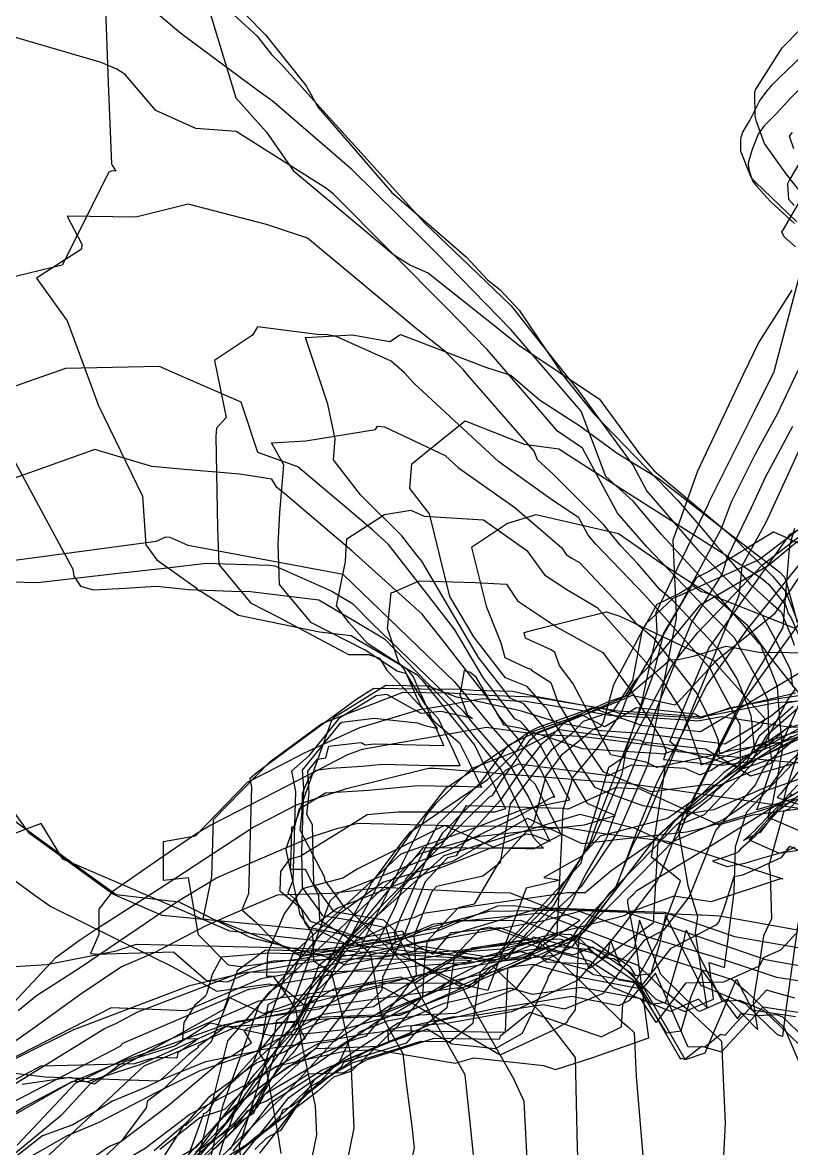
# Model space of a CAD drawing. Extents: x 0 to 298, y 0 to 220.
# Drawn here: x 113.08 to 139.97, y 149.03 to 188.42 of the extents above; entities that cross this region are included whole.
import ezdxf

# ---------------------------------------------------------------- set-up
doc = ezdxf.new("R2010")
doc.units = 0
doc.layers.add('LINES', color=1, linetype='CONTINUOUS')

msp = doc.modelspace()

# ---------------------------------------------------------------- linework, layer by layer
at = {"layer": 'LINES', "color": 1}
for points in [[(111.927, 199.475, 0), (113.107, 197.617, 0), (113.577, 196.519, 0), (113.751, 196.31, 0), (114.442, 195.137, 0), (115.251, 193.76, 0), (115.487, 193.285, 0), (115.681, 193.13, 0), (115.52, 190.733, 0), (115.979, 189.209, 0), (116.074, 186.312, 0), (116.198, 183.471, 0), (116.232, 183.408, 0), (116.351, 183.218, 0), (116.228, 183.225, 0), (116.1, 183.181, 0), (114.471, 179.933, 0), (112.549, 179.468, 0)], [(117.908, 191.049, 0), (121.283, 187.942, 0), (121.789, 187.295, 0), (122.138, 186.953, 0), (123.584, 185.341, 0), (127.14, 181.406, 0), (128.7, 179.914, 0), (130.166, 178.51, 0), (130.978, 177.473, 0), (132.519, 175.528, 0), (134.434, 172.917, 0), (134.912, 172.028, 0), (136.684, 169.976, 0), (137.019, 169.627, 0), (138.939, 167.68, 0), (139.399, 166.838, 0), (139.824, 165.983, 0), (139.931, 165.763, 0), (140.004, 165.173, 0)], [(119.422, 189.475, 0), (120.542, 185.787, 0), (121.616, 184.577, 0), (122.541, 183.239, 0), (124.253, 181.807, 0), (126.056, 180.3, 0), (126.625, 179.94, 0), (127.277, 179.649, 0), (129.261, 178.073, 0), (130.468, 177.113, 0), (133.254, 175.239, 0), (134.651, 173.331, 0), (135.169, 172.733, 0), (137.929, 170.409, 0), (139.298, 169.053, 0), (139.769, 168.505, 0), (139.947, 168.055, 0), (140.356, 167.018, 0)], [(120.237, 189.36, 0), (121.579, 187.991, 0), (123.006, 186.205, 0), (123.425, 185.448, 0), (124.515, 184.187, 0), (125.988, 182.479, 0), (128.6, 180.204, 0), (129.336, 179.416, 0), (129.765, 179.076, 0), (130.447, 178.359, 0), (132.023, 176.02, 0), (133.07, 174.717, 0), (135.989, 171.692, 0), (136.807, 170.754, 0), (137.35, 170.112, 0), (137.764, 169.651, 0), (138.505, 168.787, 0), (139.238, 168.128, 0), (139.609, 167.799, 0), (139.933, 167.007, 0), (140.058, 166.633, 0)], [(140.158, 181.451, 0), (139.264, 182.301, 0), (138.714, 182.837, 0), (138.576, 182.959, 0), (138.523, 183.092, 0), (138.206, 183.881, 0), (138.197, 183.905, 0), (138.195, 183.908, 0), (138.195, 183.91, 0), (138.195, 183.912, 0), (138.19, 184.268, 0), (138.199, 184.317, 0), (138.211, 184.413, 0), (138.262, 184.579, 0), (138.512, 184.991, 0), (138.847, 185.67, 0), (139.135, 186.059, 0), (139.184, 186.115, 0), (139.295, 186.238, 0), (139.535, 186.484, 0), (142.466, 189.295, 0)], [(140.487, 161.578, 0), (139.379, 160.745, 0), (139.307, 160.653, 0), (139.224, 160.544, 0), (138.869, 160.086, 0), (138.76, 160.031, 0), (138.293, 159.798, 0), (138.53, 160.017, 0), (138.728, 160.2, 0), (138.813, 160.29, 0), (139.148, 160.642, 0), (139.175, 160.721, 0), (139.307, 161.1, 0), (139.317, 161.13, 0), (139.555, 162.414, 0), (139.569, 162.489, 0), (139.574, 162.515, 0), (139.586, 162.578, 0), (139.665, 163.005, 0), (139.558, 164.03, 0), (139.476, 165.183, 0), (139.252, 165.75, 0), (138.956, 166.478, 0), (138.913, 166.592, 0), (138.898, 166.636, 0), (138.85, 166.68, 0), (138.471, 167.122, 0), (137.356, 168.407, 0), (137, 168.79, 0), (135.417, 170.511, 0), (134.917, 171.087, 0), (134.434, 171.678, 0), (133.478, 172.538, 0), (132.61, 174.821, 0), (132.445, 175.01, 0), (130.152, 177.674, 0), (127.531, 180.368, 0), (127.039, 180.864, 0), (124.591, 183.277, 0), (121.802, 185.693, 0), (121.725, 185.741, 0), (121.368, 185.99, 0), (118.615, 188.03, 0), (117.719, 188.793, 0)], [(140.05, 161.26, 0), (139.417, 161.072, 0), (138.76, 160.878, 0), (138.89, 161.253, 0), (139.064, 161.755, 0), (139.304, 162.446, 0), (139.177, 163.374, 0), (139.15, 164.711, 0), (138.971, 165.072, 0), (137.972, 166.897, 0), (137.251, 167.629, 0), (134.908, 170.071, 0), (133.884, 171.256, 0), (132.66, 173.533, 0), (131.783, 174.12, 0), (130.561, 175.548, 0), (129.332, 176.976, 0), (127.927, 178.418, 0), (123.956, 182.418, 0), (123.712, 182.61, 0), (121.753, 183.849, 0), (120.558, 184.603, 0), (119.145, 184.714, 0), (117.742, 185.335, 0), (116.662, 186.613, 0), (116.509, 186.706, 0), (116.38, 186.784, 0), (115.837, 187.019, 0), (111.76, 188.21, 0)], [(140.268, 182.512, 0), (139.786, 183.127, 0), (139.028, 184.189, 0), (138.741, 184.954, 0), (138.695, 185.142, 0), (138.681, 185.931, 0), (138.693, 186.044, 0), (138.709, 186.067, 0), (139.639, 187.529, 0), (140.301, 188.211, 0)], [(141.18, 186.998, 0), (139.939, 185.789, 0), (139.446, 185.232, 0), (139.007, 184.804, 0), (138.805, 184.516, 0), (138.581, 183.945, 0), (138.453, 183.495, 0), (138.458, 183.333, 0), (138.516, 183.163, 0), (138.61, 182.859, 0), (138.732, 182.715, 0), (139.088, 182.305, 0), (139.244, 182.145, 0), (140.075, 181.383, 0)], [(140.111, 180.572, 0), (139.707, 180.921, 0), (139.624, 181.096, 0), (139.69, 181.174, 0), (142.467, 185.997, 0)], [(141.274, 185.281, 0), (139.902, 182.916, 0), (139.824, 182.773, 0), (139.853, 182.384, 0), (139.861, 182.235, 0), (140.058, 182.013, 0)], [(140.048, 184.002, 0), (139.902, 184.441, 0), (140.005, 184.568, 0)], [(140.469, 163.846, 0), (139.689, 163.418, 0), (139.342, 163.226, 0), (138.782, 162.985, 0), (138.744, 162.943, 0), (138.725, 162.924, 0), (138.725, 162.924, 0), (138.723, 162.923, 0), (138.687, 162.903, 0), (138.649, 163.28, 0), (138.618, 163.588, 0), (138.576, 164.003, 0), (138.573, 164.027, 0), (138.567, 164.091, 0), (138.559, 164.166, 0), (138.29, 164.908, 0), (138.062, 165.461, 0), (137.477, 166.414, 0), (137.05, 166.875, 0), (135.812, 168.212, 0), (135.381, 168.572, 0), (134.59, 169.483, 0), (134.003, 170.107, 0), (133.379, 170.873, 0), (131.623, 172.632, 0), (131.087, 173.114, 0), (130.968, 173.427, 0), (128.644, 176.094, 0), (128.497, 176.265, 0), (128.329, 176.438, 0), (127.855, 176.915, 0), (126.801, 177.745, 0), (123.045, 180.87, 0), (121.612, 181.348, 0), (118.876, 182.062, 0), (117.041, 181.607, 0), (114.644, 181.64, 0), (115.155, 180.666, 0), (115.147, 180.485, 0), (113.578, 179.475, 0), (114.65, 177.987, 0), (115.546, 175.556, 0), (115.733, 175.047, 0), (117.274, 171.853, 0), (117.396, 170.144, 0), (117.78, 169.616, 0), (119.157, 168.645, 0), (119.202, 168.577, 0), (119.251, 168.551, 0), (119.355, 168.5, 0), (120.64, 167.689, 0), (122.167, 167.371, 0), (123.466, 167.101, 0), (124.569, 166.968, 0), (124.89, 166.777, 0), (126.872, 165.605, 0), (127.058, 165.412, 0), (128.513, 163.603, 0), (128.899, 163.123, 0), (129.333, 162.212, 0), (129.92, 161.002, 0), (129.966, 160.908, 0), (129.589, 160.792, 0), (128.899, 160.793, 0), (128.665, 160.794, 0), (126.215, 160.799, 0), (125.39, 160.72, 0), (125.138, 160.704, 0), (124.312, 160.191, 0), (122.79, 159.246, 0), (122.414, 159.147, 0), (122.098, 158.715, 0), (122.08, 158.038, 0), (122.82, 157.429, 0), (122.944, 156.948, 0), (123.226, 156.537, 0), (123.261, 155.594, 0), (123.88, 155.2, 0), (124.268, 153.619, 0), (124.553, 152.319, 0), (124.662, 149.736, 0), (124.011, 146.536, 0)], [(140.695, 181.262, 0), (139.361, 176.248, 0), (139.351, 176.202, 0), (139.344, 176.176, 0), (139.339, 176.164, 0), (139.332, 176.146, 0), (139.32, 176.124, 0), (138.673, 174.828, 0), (137.083, 171.657, 0), (137.05, 171.567, 0), (135.226, 167.761, 0), (135.255, 167.096, 0), (135.117, 166.456, 0), (134.72, 164.621, 0), (134.172, 162.962, 0), (134.039, 162.12, 0), (133.718, 161.385, 0), (133.049, 159.85, 0), (132.617, 159.203, 0), (131.553, 157.634, 0), (131.172, 157.25, 0), (129.74, 155.804, 0), (128.152, 154.992, 0), (127.648, 154.573, 0), (127.079, 154.35, 0), (125.402, 153.693, 0), (123.39, 153.605, 0), (122.841, 153.452, 0)], [(139.98, 179.058, 0), (138.8, 177.2, 0), (138.796, 177.186, 0), (138.28, 176.105, 0), (136.68, 172.722, 0), (136.667, 172.685, 0), (135.822, 170.308, 0), (135.933, 167.729, 0), (135.94, 167.578, 0), (135.909, 167.448, 0), (134.99, 162.757, 0), (134.946, 162.478, 0), (134.839, 162.232, 0), (133.962, 160.208, 0), (133.823, 160.001, 0), (132.617, 158.194, 0), (132.429, 158.002, 0), (128.969, 154.823, 0), (128.826, 154.704, 0), (128.67, 154.643, 0), (126.544, 153.82, 0), (124.42, 153.225, 0), (124.207, 153.165, 0), (123.146, 153.046, 0), (121.845, 152.958, 0), (119.645, 153.409, 0), (118.523, 152.692, 0), (118.397, 152.603, 0), (116.661, 152.059, 0), (116.474, 151.949, 0), (115.6, 151.283, 0), (114.759, 151.507, 0), (113.074, 151.262, 0)], [(140.266, 162.989, 0), (139.044, 162.577, 0), (138.191, 162.29, 0), (138.188, 162.523, 0), (138.181, 163.01, 0), (138.17, 163.847, 0), (137.54, 165.017, 0), (137.126, 165.817, 0), (134.835, 168.39, 0), (133.131, 170.167, 0), (132.856, 170.485, 0), (132.527, 171.096, 0), (131.547, 171.752, 0), (129.734, 173.049, 0), (126.767, 175.8, 0), (126.443, 176.158, 0), (125.972, 176.574, 0), (124.044, 177.438, 0), (123.747, 177.491, 0), (123.382, 177.509, 0), (121.298, 177.771, 0), (121.124, 177.477, 0), (119.797, 176.591, 0), (120.204, 174.601, 0), (119.865, 174.232, 0), (119.843, 173.952, 0), (119.901, 170.731, 0), (119.946, 169.454, 0), (120.899, 168.299, 0), (121.054, 168.114, 0), (122.062, 167.598, 0), (124.48, 166.308, 0), (125.184, 166.305, 0), (125.561, 166.186, 0), (125.823, 165.761, 0), (127.538, 163.915, 0), (128.366, 163.221, 0), (128.693, 162.546, 0), (129.131, 161.66, 0), (128.979, 161.672, 0), (128.354, 161.686, 0), (128.061, 161.693, 0), (126.912, 161.719, 0), (125.174, 161.552, 0), (123.671, 161.455, 0), (122.748, 160.881, 0), (122.59, 160.277, 0), (122.487, 160.264, 0), (122.474, 159.737, 0), (122.46, 159.215, 0), (122.441, 158.795, 0), (122.967, 158.798, 0), (123.436, 157.893, 0), (123.468, 157.028, 0), (125.055, 156.019, 0), (125.104, 155.952, 0), (125.25, 155.81, 0), (125.593, 153.786, 0), (125.924, 153.157, 0), (126.384, 152.351, 0), (126.5, 151.296, 0), (126.679, 149.9, 0), (126.775, 149.048, 0), (126.64, 148.403, 0)], [(119.495, 147.97, 0), (120.103, 150.55, 0), (121.365, 154.078, 0), (121.737, 154.521, 0), (122.222, 154.874, 0), (126.976, 159.351, 0), (129.072, 159.95, 0), (131.545, 160.223, 0), (132.728, 160.355, 0), (133.384, 160.547, 0), (133.814, 160.673, 0), (133.601, 160.763, 0), (133.12, 160.968, 0), (132.999, 161.022, 0), (132.874, 161.077, 0), (132.821, 161.12, 0), (132.072, 162.364, 0), (131.804, 162.808, 0), (131.783, 162.849, 0), (131.713, 162.981, 0), (131.284, 163.793, 0), (130.982, 164.147, 0), (130.604, 164.586, 0), (130.146, 164.772, 0), (129.61, 165.456, 0), (129.029, 166.199, 0), (127.038, 169.575, 0), (126.828, 169.844, 0), (126.348, 170.463, 0), (124.9, 171.893, 0), (123.958, 173.115, 0), (124.018, 173.855, 0), (123.76, 175.064, 0), (122.976, 177.396, 0), (124.613, 177.497, 0), (125.927, 177.26, 0), (126.301, 177.502, 0), (129.307, 176.349, 0), (130.152, 176.082, 0), (131.152, 175.214, 0), (132.563, 174.314, 0), (133.872, 173.354, 0), (135.336, 172.458, 0), (137.615, 170.681, 0), (139.559, 169.187, 0), (139.724, 169.012, 0), (139.787, 168.822, 0), (140.169, 167.439, 0)], [(119.968, 148.808, 0), (120.087, 149.2, 0), (121.397, 152.645, 0), (122.545, 155.854, 0), (126.321, 159.34, 0), (129.101, 160.322, 0), (129.37, 160.426, 0), (130.526, 160.873, 0), (131.173, 161.01, 0), (132.212, 161.23, 0), (132.12, 161.383, 0), (132.096, 161.424, 0), (132.058, 161.496, 0), (131.932, 161.734, 0), (131.162, 163.193, 0), (130.618, 163.822, 0), (130.48, 163.982, 0), (130.312, 164.049, 0), (129.488, 165.109, 0), (129.198, 165.482, 0), (128.2, 167.174, 0), (127.287, 168.348, 0), (125.882, 170.16, 0), (125.326, 170.66, 0), (124.796, 171.109, 0), (122.71, 172.877, 0), (121.306, 173.371, 0), (120.73, 175.135, 0), (118.875, 175.945, 0), (117.877, 176.384, 0), (114.591, 176.314, 0), (113.927, 176.082, 0), (110.095, 174.738, 0)], [(114.349, 147.879, 0), (116.1, 149.094, 0), (116.524, 149.268, 0), (118.16, 150.521, 0), (119.931, 152.014, 0), (120.118, 152.15, 0), (120.37, 152.246, 0), (120.468, 152.31, 0), (121.092, 152.72, 0), (120.832, 153.16, 0), (120.954, 153.246, 0), (121.973, 153.436, 0), (124.442, 153.616, 0), (125.48, 153.66, 0), (126.327, 153.998, 0), (129.049, 155.192, 0), (130.046, 155.685, 0), (130.722, 156.574, 0), (131.658, 157.542, 0), (132.442, 158.895, 0), (132.926, 159.734, 0), (133.278, 160.726, 0), (134.376, 163.547, 0), (135.163, 165.691, 0), (135.506, 167.053, 0), (136.107, 168.076, 0), (137.522, 170.714, 0), (137.873, 171.652, 0), (138.7, 173.308, 0), (139.476, 174.726, 0), (140.197, 176.258, 0)], [(112.039, 174.489, 0), (114.847, 169.3, 0), (114.877, 169.049, 0), (115.11, 168.697, 0), (115.565, 168.569, 0), (116.659, 168.635, 0), (117.766, 168.697, 0), (118.342, 168.645, 0), (118.883, 168.583, 0), (120.401, 168.529, 0), (121.058, 168.508, 0), (123.44, 168.221, 0), (124.721, 167.459, 0), (125.741, 166.856, 0), (127.976, 164.55, 0), (128.551, 163.835, 0), (129.819, 162.259, 0), (130.341, 161.164, 0), (130.696, 160.422, 0), (130.94, 159.916, 0), (131.262, 159.572, 0), (131.299, 159.532, 0), (130.147, 159.535, 0), (129.685, 159.536, 0), (129.627, 159.536, 0), (129.618, 159.536, 0), (129.595, 159.546, 0), (128.901, 159.856, 0), (127.838, 160.331, 0), (124.783, 158.797, 0), (124.277, 158.483, 0), (122.866, 158.11, 0), (122.227, 157.234, 0), (121.647, 155.849, 0), (121.611, 155.06, 0), (121.85, 155.061, 0), (122.179, 154.58, 0), (122.625, 153.929, 0), (122.666, 153.718, 0), (122.884, 152.486, 0), (123.319, 150.516, 0), (123.361, 149.508, 0), (123.107, 148.26, 0)], [(140.005, 174.283, 0), (139.058, 172.528, 0), (138.56, 171.445, 0), (137.716, 169.701, 0), (137.544, 169.129, 0), (136.472, 167.438, 0), (134.101, 161.57, 0), (133.561, 160.071, 0), (133.518, 159.947, 0), (133.467, 159.828, 0), (132.806, 158.683, 0), (132.279, 157.656, 0), (132.229, 157.591, 0), (130.802, 155.72, 0), (130.759, 155.668, 0), (130.686, 155.633, 0), (126.273, 153.682, 0), (126.248, 153.678, 0), (123.835, 153.568, 0), (123.772, 153.544, 0), (122.804, 153.163, 0), (122.97, 152.875, 0), (122.636, 152.653, 0), (122.255, 152.404, 0), (121.271, 152.026, 0), (120.537, 151.494, 0), (119.577, 150.795, 0), (118.796, 149.901, 0), (117.689, 148.95, 0)], [(140.702, 174.484, 0), (139.064, 170.924, 0), (138.229, 169.395, 0), (138.125, 168.377, 0), (137.988, 168.028, 0), (135.348, 161.644, 0), (134.874, 160.51, 0), (134.385, 159.586, 0), (133.752, 158.005, 0), (133.081, 157.126, 0), (132.278, 156.072, 0), (130.911, 155.399, 0), (130.335, 154.616, 0), (129.359, 154.218, 0), (128.214, 153.749, 0), (126.96, 153.697, 0), (125.831, 153.482, 0), (124.961, 153.139, 0), (124.802, 153.076, 0), (124.83, 153.029, 0), (124.774, 152.992, 0), (124.107, 152.559, 0), (122.403, 151.904, 0), (121.134, 150.982, 0), (120.104, 150.115, 0), (117.847, 147.712, 0)], [(122.021, 170.165, 0), (122.083, 171.282, 0), (122.15, 172.11, 0), (122.217, 172.944, 0), (121.787, 173.717, 0), (122.983, 173.779, 0), (125.421, 174.178, 0), (125.491, 174.302, 0), (125.741, 174.27, 0), (125.957, 174.169, 0), (127.862, 173.273, 0), (128.327, 172.845, 0), (130.297, 171.452, 0), (131.938, 170.037, 0), (132.087, 169.813, 0), (132.285, 169.68, 0), (132.559, 169.528, 0), (134.116, 167.874, 0), (134.501, 167.429, 0), (135.118, 166.914, 0), (136.392, 165.286, 0), (136.662, 164.941, 0), (137.135, 163.981, 0), (137.399, 163.312, 0), (137.399, 163.311, 0), (137.405, 163.253, 0), (137.41, 163.211, 0), (137.419, 163.124, 0), (137.447, 162.857, 0), (137.82, 162.951, 0), (138.902, 163.137, 0), (139.204, 163.189, 0), (139.697, 163.261, 0), (141.062, 163.724, 0)], [(126.696, 172.981, 0), (127.872, 173.932, 0), (128.555, 174.485, 0), (130.62, 173.669, 0), (131.836, 173.502, 0), (132.81, 172.869, 0), (138.17, 169.472, 0), (138.865, 169.018, 0), (138.919, 168.982, 0), (139.169, 168.763, 0), (139.768, 168.027, 0), (139.847, 167.744, 0), (139.945, 167.616, 0), (140.547, 166.224, 0)], [(120.344, 148.99, 0), (121.361, 150.803, 0), (121.373, 150.842, 0), (121.388, 150.891, 0), (121.596, 151.189, 0), (121.788, 151.96, 0), (123.607, 157.057, 0), (123.844, 157.697, 0), (124.163, 157.996, 0), (124.4, 158.079, 0), (127.091, 159.122, 0), (127.997, 159.472, 0), (128.192, 159.568, 0), (128.747, 159.843, 0), (130.467, 160.694, 0), (131.507, 161.268, 0), (131.626, 161.333, 0), (131.689, 161.333, 0), (131.659, 161.393, 0), (131.559, 161.586, 0), (131.37, 161.952, 0), (131.311, 162.064, 0), (131.038, 162.582, 0), (130.741, 162.929, 0), (130.531, 163.13, 0), (130.365, 163.414, 0), (130.119, 163.699, 0), (129.731, 164.167, 0), (129.357, 164.766, 0), (127.752, 166.828, 0), (127.058, 167.723, 0), (124.594, 169.939, 0), (122.25, 171.925, 0), (121.978, 172.155, 0), (121.796, 172.438, 0), (120.679, 172.613, 0), (118.749, 172.781, 0), (117.603, 172.881, 0), (115.615, 173.48, 0), (109.115, 171.16, 0)], [(140.611, 163.232, 0), (139.666, 162.327, 0), (139.383, 161.94, 0), (139.23, 161.731, 0), (138.842, 161.564, 0), (138.659, 161.485, 0), (138.268, 161.316, 0), (137.827, 161.128, 0), (137.246, 160.88, 0), (136.928, 160.828, 0), (136.368, 160.735, 0), (135.33, 160.916, 0), (134.772, 161.013, 0), (133.721, 161.399, 0), (133.107, 161.659, 0), (132.572, 162.446, 0), (131.721, 163.863, 0), (131.553, 164.142, 0), (131.51, 164.213, 0), (131.508, 164.217, 0), (131.504, 164.225, 0), (131.49, 164.25, 0), (131.409, 164.404, 0), (131.351, 164.471, 0), (130.726, 165.193, 0), (129.971, 165.497, 0), (129.728, 165.809, 0), (128.857, 166.927, 0), (128.024, 168.339, 0), (127.306, 171.23, 0), (126.626, 172.114, 0), (126.696, 172.981, 0)], [(119.136, 148.898, 0), (121.186, 150.286, 0), (121.274, 150.553, 0), (121.619, 150.692, 0), (123.083, 151.638, 0), (124.319, 151.686, 0), (125.115, 152.133, 0), (125.641, 152.3, 0), (127.478, 152.888, 0), (129.752, 152.856, 0), (129.776, 152.875, 0), (129.789, 152.966, 0), (130.816, 153.8, 0), (133.061, 153.029, 0), (133.264, 152.96, 0), (133.324, 152.939, 0), (133.338, 152.946, 0), (134.028, 153.283, 0), (134.065, 154.078, 0), (135.275, 156.213, 0), (136.082, 158.388, 0), (135.077, 159.223, 0), (135.211, 160.095, 0), (135.56, 162.386, 0), (135.915, 163.098, 0), (135.709, 163.267, 0), (136.934, 166.202, 0), (137.073, 166.535, 0), (139.204, 169.53, 0), (139.923, 170.522, 0), (141.57, 171.419, 0)], [(130.753, 148.197, 0), (130.622, 150.671, 0), (130.259, 151.466, 0), (128.834, 153.964, 0), (128.482, 154.633, 0), (126.664, 155.629, 0), (126.086, 156.652, 0), (125.714, 157.016, 0), (123.978, 157.302, 0), (123.541, 157.913, 0), (123.269, 158.289, 0), (123.217, 160.348, 0), (123.029, 160.71, 0), (123.104, 161.457, 0), (123.053, 162.227, 0), (123.398, 162.652, 0), (123.684, 162.689, 0), (123.791, 163.1, 0), (124.701, 163.205, 0), (124.922, 163.231, 0), (125.065, 163.151, 0), (125.375, 163.185, 0), (126.362, 163.163, 0), (127.816, 163.131, 0), (127.639, 163.527, 0), (127.503, 163.831, 0), (127.202, 164.505, 0), (126.897, 165.191, 0), (126.747, 165.528, 0), (126.548, 165.79, 0), (125.147, 166.696, 0), (124.488, 167.426, 0), (124.055, 168.01, 0), (124.37, 169.568, 0), (124.396, 170.015, 0), (124.422, 170.35, 0), (125.74, 171.21, 0), (126.664, 171.358, 0), (127.124, 171.146, 0), (129.196, 171.026, 0), (130.709, 169.943, 0), (131.33, 169.096, 0), (132.109, 168.58, 0), (133.169, 167.954, 0), (135.451, 165.401, 0), (136.194, 164.229, 0), (136.385, 163.697, 0), (136.501, 163.374, 0), (136.567, 163.191, 0), (136.601, 163.096, 0), (136.803, 162.537, 0), (136.803, 162.453, 0), (137.724, 162.774, 0), (139.896, 163.533, 0), (140.652, 163.756, 0)], [(118.273, 147.535, 0), (121.334, 149.418, 0), (121.335, 149.418, 0), (121.335, 149.418, 0), (121.336, 149.419, 0), (123.129, 151.186, 0), (124.64, 152.033, 0), (126.167, 152.516, 0), (127.003, 152.784, 0), (128.038, 152.769, 0), (128.838, 153.418, 0), (129.039, 154.838, 0), (129.092, 155.213, 0), (129.407, 155.541, 0), (131.635, 157.931, 0), (132.614, 159.013, 0), (132.771, 159.628, 0), (133.577, 162.363, 0), (134.087, 162.71, 0), (135.156, 164.697, 0), (135.557, 165.473, 0), (135.751, 165.855, 0), (136.05, 166.27, 0), (136.698, 167.075, 0), (138.952, 169.445, 0), (141.3, 171.253, 0)], [(140.956, 171.241, 0), (138.848, 169.627, 0), (135.81, 168.255, 0), (134.876, 167.384, 0), (133.748, 165.251, 0), (133.384, 163.939, 0), (133.284, 163.783, 0), (133.04, 163.702, 0), (132.944, 163.6, 0), (131.916, 162.771, 0), (131.375, 162.061, 0), (130.952, 160.399, 0), (129.754, 159.076, 0), (128.875, 157.578, 0), (128.315, 157.452, 0), (127.368, 156.43, 0), (127.235, 156.292, 0), (127.141, 155.63, 0), (127.065, 154.332, 0), (126.191, 153.309, 0), (124.589, 151.729, 0), (123.954, 151.521, 0), (123.399, 151.025, 0), (118.619, 147.356, 0)], [(140.286, 164.889, 0), (139.218, 166.222, 0), (138.436, 167.307, 0), (137.585, 168.051, 0), (137.237, 168.355, 0), (136.69, 168.666, 0), (135.41, 169.492, 0), (133.921, 170.526, 0), (132.604, 170.832, 0), (131.027, 171.201, 0), (130.04, 170.892, 0), (128.785, 170.055, 0), (129.297, 168, 0), (129.81, 166.713, 0), (129.947, 166.206, 0), (130.716, 165.847, 0), (130.854, 165.791, 0), (130.876, 165.765, 0), (131.548, 165.329, 0), (131.815, 164.601, 0), (132.277, 163.832, 0), (133.374, 162.218, 0), (134.631, 161.686, 0), (134.824, 161.604, 0), (135.038, 161.513, 0), (135.189, 161.532, 0), (137.038, 161.773, 0), (137.389, 161.715, 0), (137.549, 161.783, 0), (139.21, 162.491, 0), (139.335, 162.555, 0)], [(120.447, 148.934, 0), (121.619, 150.451, 0), (121.749, 150.619, 0), (121.938, 150.752, 0), (123.5, 151.74, 0), (123.555, 151.78, 0), (123.731, 151.848, 0), (125.802, 152.697, 0), (125.893, 152.734, 0), (125.856, 153.175, 0), (126.5, 153.317, 0), (127.845, 153.4, 0), (128.177, 153.453, 0), (130.189, 153.818, 0), (130.43, 153.924, 0), (132.537, 154.941, 0), (133.78, 156.43, 0), (133.949, 156.652, 0), (135.256, 158.359, 0), (135.389, 158.617, 0), (135.966, 160.139, 0), (136.317, 161.011, 0), (136.504, 161.228, 0), (138.586, 165.438, 0), (138.954, 166.019, 0), (139.673, 167.248, 0), (139.796, 168.723, 0), (139.913, 170.135, 0), (140.081, 170.728, 0)], [(142.491, 169.158, 0), (139.612, 170.474, 0), (139.377, 170.581, 0), (139.354, 170.597, 0), (137.101, 169.226, 0), (136.633, 168.996, 0), (135.511, 167.057, 0), (134.232, 164.851, 0), (134.021, 164.298, 0), (133.168, 163.035, 0), (132.326, 162.019, 0), (131.97, 160.863, 0), (131.922, 159.822, 0), (131.819, 157.764, 0), (131.763, 156.553, 0), (131.591, 156.469, 0), (131.056, 156.202, 0), (129.408, 156.774, 0), (129.082, 156.702, 0), (128.898, 156.502, 0), (128.172, 155.748, 0), (127.994, 154.498, 0), (127.917, 153.952, 0), (126.748, 153.003, 0), (126.501, 152.714, 0), (124.302, 152.04, 0), (124.224, 151.872, 0), (123.64, 151.41, 0), (122.483, 150.496, 0), (122.171, 150.37, 0), (122.061, 150.036, 0), (120.499, 148.812, 0)], [(120.894, 147.374, 0), (120.668, 149.077, 0), (120.673, 149.136, 0), (120.687, 149.159, 0), (121.357, 151.322, 0), (121.904, 153.075, 0), (121.979, 153.521, 0), (122.327, 153.72, 0), (124.242, 156.062, 0), (127.095, 159.548, 0), (127.101, 159.557, 0), (127.111, 159.558, 0), (130.129, 159.531, 0), (130.662, 159.525, 0), (130.981, 159.521, 0), (131.337, 159.709, 0), (131.911, 160.011, 0), (131.857, 160.123, 0), (131.671, 160.482, 0), (131.004, 161.774, 0), (130.805, 161.961, 0), (130.266, 162.887, 0), (129.463, 163.818, 0), (128.208, 165.336, 0), (128.188, 165.355, 0), (124.293, 169.111, 0), (118.873, 170.12, 0), (118.247, 170.4, 0), (118.079, 170.417, 0), (117.758, 170.261, 0), (113.246, 169.657, 0), (110.12, 169.251, 0)], [(140.173, 170.266, 0), (139.146, 169.406, 0), (136.742, 168.014, 0), (135.2, 166.136, 0), (134.877, 165.784, 0), (134.505, 165.405, 0), (134.15, 164.85, 0), (133.594, 164.665, 0), (132.649, 164.241, 0), (132.111, 164.02, 0), (131.604, 163.475, 0), (131.199, 163.149, 0), (130.398, 162.097, 0), (129.77, 161.186, 0), (128.647, 159.947, 0), (128.248, 159.266, 0), (127.94, 159.197, 0), (127.162, 158.355, 0), (126.905, 157.713, 0), (126.433, 156.524, 0), (125.673, 155.018, 0), (125.647, 154.571, 0), (125.474, 154.369, 0), (124.95, 153.852, 0), (122.391, 151.058, 0), (119.162, 147.885, 0)], [(154.091, 170.377, 0), (152.901, 168.7, 0), (152.141, 167.956, 0), (150.29, 166.88, 0), (148.844, 166.944, 0), (147.298, 166.514, 0), (147.151, 166.474, 0), (147.017, 166.411, 0), (144.972, 165.962, 0), (144.901, 165.946, 0), (144.66, 165.948, 0), (142.274, 165.373, 0), (140.781, 164.939, 0), (139.58, 164.772, 0), (137.793, 164.43, 0), (136.768, 164.065, 0), (134.264, 164.233, 0), (134.039, 164.248, 0), (134.026, 164.249, 0), (133.927, 164.255, 0), (133.655, 164.347, 0), (131.136, 164.811, 0)], [(140.78, 169.848, 0), (139.359, 167.721, 0), (137.322, 166.081, 0), (136.106, 164.756, 0), (135.891, 164.537, 0), (134.39, 164.875, 0), (134.187, 164.784, 0), (133.313, 164.425, 0), (130.734, 163.457, 0), (130.039, 163.109, 0), (129.091, 161.83, 0), (128.263, 161.02, 0), (127.601, 160.37, 0), (126.755, 158.758, 0), (126.5, 158.481, 0), (126.095, 157.471, 0), (125.585, 156.423, 0), (125.167, 155.991, 0), (124.035, 154.368, 0), (122.513, 152.344, 0), (122.324, 152.142, 0), (120.461, 149.891, 0), (118.093, 147.845, 0)], [(128.901, 148.359, 0), (128.757, 149.713, 0), (128.557, 151.606, 0), (128.027, 152.549, 0), (126.916, 154.522, 0), (126.516, 155.405, 0), (125.041, 156.85, 0), (124.466, 157.414, 0), (124.362, 157.431, 0), (123.665, 158.407, 0), (123.654, 158.422, 0), (123.652, 158.504, 0), (122.791, 160.164, 0), (122.856, 160.808, 0), (122.872, 161.457, 0), (123.093, 161.982, 0), (123.344, 162.268, 0), (123.86, 162.328, 0), (124.955, 162.399, 0), (125.679, 162.468, 0), (127.361, 162.431, 0), (127.681, 162.43, 0), (127.985, 162.428, 0), (128.388, 162.426, 0), (128.134, 162.969, 0), (127.622, 164.063, 0), (127.173, 164.546, 0), (126.509, 165.627, 0), (126.183, 165.73, 0), (125.059, 166.456, 0), (123.188, 167.414, 0), (122.39, 168.367, 0), (122.07, 168.753, 0), (122.021, 170.165, 0)], [(112.68, 168.85, 0), (113.605, 168.825, 0), (116.232, 169.133, 0), (118.136, 169.341, 0), (119.504, 169.503, 0), (120.169, 169.48, 0), (121.703, 169.43, 0), (121.909, 169.408, 0), (123.899, 168.52, 0), (124.556, 168.13, 0), (124.63, 168.085, 0), (125.306, 167.388, 0), (128.484, 164.323, 0), (128.797, 163.946, 0), (130.165, 162.359, 0), (130.767, 161.323, 0), (130.949, 160.942, 0), (131.219, 160.383, 0), (131.42, 159.965, 0), (131.517, 159.763, 0), (130.95, 159.984, 0), (130.707, 160.021, 0), (127.199, 158.646, 0), (124.094, 157.43, 0), (123.21, 156.772, 0), (122.204, 154.363, 0), (121.661, 154.052, 0), (121.371, 152.334, 0), (121.55, 152.073, 0), (121.761, 150.889, 0), (122.047, 149.304, 0), (122.114, 148.851, 0)], [(140.363, 169.622, 0), (138.412, 167.2, 0), (137.02, 165.271, 0), (136.12, 163.494, 0), (135.26, 161.833, 0), (134.51, 159.996, 0), (133.822, 158.153, 0), (132.508, 156.742, 0), (131.458, 155.046, 0), (131.431, 154.916, 0), (130.557, 153.047, 0), (129.603, 152.509, 0), (128.098, 152.68, 0), (127.236, 153.201, 0), (125.485, 152.59, 0), (125.004, 152.572, 0), (123.327, 152.508, 0), (121.892, 151.529, 0), (120.449, 150.457, 0), (120.027, 150.071, 0), (119.131, 149.049, 0), (118.009, 148.393, 0)], [(140.133, 167.21, 0), (136.922, 168.482, 0), (136.811, 168.502, 0), (136.502, 168.718, 0), (136.057, 168.447, 0), (135.257, 168.054, 0), (134.73, 167.112, 0), (134.414, 165.405, 0), (134.009, 164.771, 0), (133.714, 164.313, 0), (132.681, 163.969, 0), (132.279, 163.538, 0), (131.56, 162.959, 0), (130.138, 161.093, 0), (130.131, 161.082, 0), (129.783, 159.022, 0), (129.173, 158.549, 0), (127.764, 158.235, 0), (127.56, 158.19, 0), (127.378, 157.993, 0), (126.769, 156.461, 0), (126.841, 155.096, 0), (126.362, 154.451, 0), (125.529, 153.473, 0), (125.085, 152.954, 0), (124.495, 152.773, 0), (124.169, 152.069, 0), (123.339, 151.235, 0), (122.287, 150.172, 0), (121.303, 149.471, 0), (120.655, 148.947, 0)], [(132.521, 148.296, 0), (132.482, 149.042, 0), (132.417, 152.213, 0), (131.202, 153.787, 0), (130.66, 154.331, 0), (129.503, 155.42, 0), (128.676, 154.681, 0), (126.079, 155.894, 0), (125.802, 156.749, 0), (124.486, 157.019, 0), (123.586, 157.166, 0), (123.415, 157.406, 0), (122.876, 158.155, 0), (122.845, 159.404, 0), (122.915, 161.637, 0), (122.873, 162.258, 0), (124.206, 163.901, 0), (124.246, 163.947, 0), (124.339, 163.958, 0), (125.377, 164.078, 0), (126.887, 163.924, 0), (127.152, 163.822, 0), (127.203, 163.811, 0), (127.597, 163.725, 0), (127.26, 164.177, 0), (126.995, 164.532, 0), (126.889, 164.768, 0), (126.858, 164.838, 0), (126.434, 165.787, 0), (126.245, 166.034, 0), (125.911, 167.018, 0), (125.842, 167.221, 0), (125.968, 168.466, 0), (126.081, 168.505, 0), (126.955, 168.883, 0), (128.913, 168.828, 0), (130.009, 168.769, 0), (130.393, 168.192, 0), (131.789, 167.253, 0), (133.366, 166.377, 0), (133.624, 166.031, 0), (134.328, 165.09, 0), (135.406, 163.353, 0), (135.581, 162.915, 0), (135.489, 162.64, 0), (136.123, 162.577, 0), (137.124, 162.477, 0), (137.532, 162.437, 0), (137.538, 162.436, 0), (138.615, 162.581, 0), (139.97, 163.452, 0)], [(115.517, 148.315, 0), (116.606, 149.354, 0), (117.418, 150.448, 0), (117.469, 150.711, 0), (118.075, 151.158, 0), (119.689, 152.768, 0), (120.319, 154.315, 0), (121.505, 153.752, 0), (123.185, 154.343, 0), (124.319, 154.381, 0), (125.624, 154.7, 0), (126.371, 154.315, 0), (128.234, 153.212, 0), (129.784, 152.3, 0), (131.616, 153.155, 0), (132.123, 153.441, 0), (132.174, 153.549, 0), (132.417, 153.883, 0), (132.549, 156.442, 0), (134.498, 158.425, 0), (136.013, 159.966, 0), (136.508, 161.179, 0), (136.682, 161.514, 0), (138.289, 164.687, 0), (140.773, 168.129, 0)], [(131.563, 166.468, 0), (130.714, 166.856, 0), (130.669, 166.877, 0), (130.616, 167.077, 0), (131.058, 167.195, 0), (133.497, 167.805, 0), (133.967, 167.65, 0), (136.395, 166.494, 0), (137.236, 166.109, 0), (137.399, 165.905, 0), (139.034, 164.072, 0), (138.898, 163.765, 0), (138.263, 163.224, 0), (137.523, 162.845, 0), (136.116, 162.539, 0), (135.255, 162.351, 0), (134.87, 162.547, 0), (133.647, 162.795, 0), (132.778, 164.449, 0), (132.34, 165.287, 0), (131.861, 165.93, 0), (131.696, 166.382, 0), (131.563, 166.468, 0)], [(117.565, 146.907, 0), (120.924, 150.285, 0), (121.811, 151.173, 0), (123.392, 152.595, 0), (124.383, 153.872, 0), (124.868, 154.552, 0), (125.572, 155.536, 0), (126.118, 156.272, 0), (126.101, 156.586, 0), (126.279, 157.033, 0), (127.377, 159.536, 0), (127.929, 159.875, 0), (129.328, 161.247, 0), (129.419, 161.336, 0), (129.513, 161.372, 0), (129.829, 161.889, 0), (130.654, 163.088, 0), (130.844, 163.337, 0), (130.939, 163.414, 0), (131.059, 163.543, 0), (132.543, 164.124, 0), (133.43, 164.521, 0), (134.296, 164.907, 0), (135.737, 166.129, 0), (135.943, 166.124, 0), (136.542, 166.254, 0), (137.683, 166.606, 0), (138.906, 166.384, 0), (139.504, 166.388, 0), (141.035, 166.344, 0)], [(118.39, 147.868, 0), (119.407, 149.208, 0), (121.205, 151.642, 0), (122.475, 153.042, 0), (123.581, 154.969, 0), (124.046, 155.448, 0), (124.247, 155.863, 0), (125.317, 157.878, 0), (125.816, 158.868, 0), (126.785, 160.222, 0), (127.9, 161.64, 0), (128.529, 162.068, 0), (130.602, 163.465, 0), (130.697, 163.558, 0), (131.09, 163.758, 0), (132.996, 164.441, 0), (134.719, 163.834, 0), (135.654, 163.732, 0), (136.782, 163.611, 0), (141.182, 166.229, 0)], [(140.444, 163.53, 0), (138.215, 162.351, 0), (135.949, 162.985, 0), (135.496, 162.823, 0), (135.243, 162.84, 0), (133.516, 162.956, 0), (133.412, 162.963, 0), (132.655, 163.014, 0), (130.566, 163.714, 0), (130.526, 163.721, 0), (129.973, 163.823, 0), (129.914, 163.836, 0), (129.91, 163.843, 0), (129.877, 163.903, 0), (129.784, 164.075, 0), (128.946, 165.511, 0), (128.725, 165.687, 0), (128.663, 165.707, 0), (128.519, 165.754, 0), (128.368, 164.894, 0), (128.64, 164.198, 0), (128.812, 164.075, 0), (128.407, 164.163, 0), (127.901, 164.273, 0), (127.835, 164.287, 0), (127.7, 164.317, 0), (127.018, 164.242, 0), (125.824, 164.91, 0), (125.443, 164.866, 0), (124.146, 164.071, 0), (123.076, 162.754, 0), (122.485, 162.226, 0), (122.633, 161.512, 0), (122.536, 158.403, 0), (122.359, 157.971, 0), (122.565, 157.787, 0), (123.141, 156.984, 0), (124.822, 156.433, 0), (124.873, 156.405, 0), (124.912, 156.41, 0), (125.132, 156.438, 0), (126.353, 156.642, 0), (126.535, 156.32, 0), (127.43, 155.83, 0), (128.069, 156.584, 0), (129.775, 156.759, 0), (131.182, 156.206, 0), (132.612, 154.853, 0), (133.979, 153.516, 0), (134.264, 153.277, 0), (134.471, 153.08, 0), (134.538, 151.551, 0), (134.812, 148.221, 0)], [(140.118, 165.13, 0), (139.852, 164.754, 0), (139.041, 163.245, 0), (138.192, 162.498, 0), (135.268, 159.94, 0), (135.212, 159.822, 0), (135.003, 159.675, 0), (133.656, 158.728, 0), (132.751, 157.972, 0), (132.133, 157.966, 0), (129.432, 157.581, 0), (127.088, 157.244, 0), (126.763, 157.093, 0), (126.22, 156.966, 0), (123.988, 155.915, 0), (121.577, 155.969, 0), (120.587, 155.241, 0), (120.118, 153.891, 0), (117.006, 152.154, 0), (115.471, 151.311, 0), (114.43, 150.176, 0), (111.902, 148.105, 0)], [(119.492, 147.168, 0), (121.674, 149.885, 0), (122.392, 150.811, 0), (123.431, 151.54, 0), (124.347, 152.119, 0), (125.618, 152.64, 0), (126.685, 153.076, 0), (126.666, 153.318, 0), (128.102, 153.635, 0), (128.829, 153.68, 0), (130.236, 153.905, 0), (131.285, 154.07, 0), (132.046, 153.918, 0), (133.389, 154.462, 0), (134.347, 155.693, 0), (134.838, 156.324, 0), (135.505, 156.665, 0), (136.388, 157.818, 0), (136.874, 159.032, 0), (137.327, 160.153, 0), (138.71, 161.755, 0), (138.93, 162.199, 0), (139.16, 162.582, 0), (142.221, 165.115, 0)], [(131.136, 164.811, 0), (131.077, 164.821, 0), (131.009, 164.836, 0), (131.008, 164.836, 0), (130.215, 165.009, 0), (128.869, 165.053, 0), (128.429, 165.08, 0), (127.021, 165.097, 0), (125.37, 165.116, 0), (124.773, 164.747, 0), (123.275, 163.648, 0), (121.299, 162.195, 0), (121.034, 161.958, 0), (121.093, 161.672, 0), (120.98, 157.938, 0), (120.752, 157.382, 0), (121.216, 156.967, 0), (121.897, 156.278, 0), (122.619, 155.874, 0), (123.652, 156.007, 0), (124.949, 156.174, 0), (126.32, 156.406, 0), (127.467, 156.887, 0), (130.511, 157.2, 0), (131.194, 157.27, 0), (132.274, 156.846, 0), (134.401, 156.061, 0), (137.888, 154.939, 0), (138.433, 154.481, 0), (139.711, 153.264, 0), (140.333, 151.81, 0)], [(142.219, 165.046, 0), (139.8, 164.611, 0), (139.263, 164.162, 0), (137.633, 163.176, 0), (135.085, 163.497, 0), (134.684, 163.547, 0), (133.336, 163.637, 0), (133.297, 163.64, 0), (133.251, 163.649, 0), (131.874, 163.906, 0), (130.53, 164.327, 0), (130.176, 164.403, 0), (130.172, 164.404, 0), (128.88, 164.685, 0), (128.734, 164.717, 0), (128.706, 164.723, 0), (128.524, 164.763, 0), (128.334, 164.804, 0), (128.309, 164.809, 0), (128.259, 164.82, 0), (127.263, 165.206, 0), (125.788, 165.223, 0), (124.219, 164.255, 0), (123.97, 164.103, 0), (123.89, 164.004, 0), (122.288, 159.508, 0), (122.287, 159.474, 0), (122.777, 157.213, 0), (123.098, 156.769, 0), (124.818, 156.414, 0), (125.074, 156.27, 0), (125.709, 156.384, 0), (127.755, 156.783, 0), (128.267, 156.998, 0), (128.979, 157.004, 0), (130.49, 157.017, 0), (134.566, 155.458, 0), (135.083, 154.972, 0), (135.468, 154.585, 0), (136.36, 153.883, 0), (137.516, 152.785, 0), (137.644, 149.916, 0), (137.589, 148.782, 0)], [(141.914, 155.125, 0), (139.567, 155.539, 0), (139.068, 155.627, 0), (135.544, 156.839, 0), (134.091, 157.323, 0), (132.823, 157.366, 0), (129.381, 157.315, 0), (127.383, 156.766, 0), (126.066, 156.215, 0), (122.694, 155.643, 0), (122.392, 155.604, 0), (120.708, 155.387, 0), (120.287, 155.439, 0), (119.235, 156.504, 0), (118.888, 158.494, 0), (118.014, 158.407, 0), (118.012, 159.768, 0), (119.133, 159.964, 0), (120.944, 161.839, 0), (122.089, 162.428, 0), (122.94, 162.866, 0), (124.882, 163.76, 0), (126.979, 164.38, 0), (127.7, 164.506, 0), (129.154, 164.764, 0), (130.299, 164.693, 0), (130.684, 164.68, 0), (133.024, 164.287, 0), (133.613, 164.189, 0), (136.299, 164.018, 0), (136.696, 163.989, 0), (137.52, 164.145, 0), (139.781, 163.792, 0), (141.523, 163.696, 0)], [(140.107, 164.952, 0), (137.757, 164.393, 0), (136.783, 164.115, 0), (136.602, 164.223, 0), (136.373, 164.248, 0), (134.543, 164.445, 0), (133.44, 163.776, 0), (132.623, 164.201, 0), (131.568, 163.834, 0), (130.734, 163.545, 0), (130.353, 162.923, 0), (128.768, 162.315, 0), (127.517, 161.09, 0), (127.265, 160.77, 0), (127.189, 160.668, 0), (127.099, 160.491, 0), (124.825, 155.94, 0), (123.331, 154.494, 0), (123.147, 154.236, 0), (122.878, 153.86, 0), (120.164, 149.898, 0), (118.719, 148.429, 0)], [(140.344, 154.874, 0), (139.452, 155.006, 0), (137.601, 155.624, 0), (134.96, 156.421, 0), (132.437, 157.365, 0), (131.403, 157.37, 0), (130.23, 157.513, 0), (129.688, 157.509, 0), (127.503, 156.591, 0), (126.652, 156.425, 0), (122.822, 155.739, 0), (122.222, 156.078, 0), (120.574, 156.738, 0), (119.974, 156.979, 0), (119.398, 157.054, 0), (119.702, 158.538, 0), (119.762, 160.539, 0), (121.743, 162.569, 0), (122.52, 163.14, 0), (123.55, 163.896, 0), (126.397, 164.989, 0), (128.001, 164.971, 0), (129.59, 164.871, 0), (130.979, 164.826, 0), (132.003, 164.654, 0), (133.907, 164.336, 0), (135.028, 164.265, 0), (136.837, 164.13, 0), (138.53, 164.452, 0), (139.436, 164.625, 0), (141.408, 164.773, 0)], [(139.335, 162.555, 0), (139.354, 162.571, 0), (139.654, 163.252, 0), (140.283, 164.681, 0)], [(140.025, 164.488, 0), (138.825, 163.439, 0), (138.386, 162.499, 0), (136.727, 161.337, 0), (135.63, 160.566, 0), (133.278, 159.954, 0), (132.598, 159.229, 0), (132.14, 158.972, 0), (131.304, 158.506, 0), (131.876, 158.415, 0), (130.984, 158.201, 0), (130.686, 158.129, 0), (129.35, 154.556, 0), (128.284, 154.795, 0), (125.188, 154.808, 0), (123.456, 153.904, 0), (120.577, 153.47, 0), (117.185, 151.955, 0), (115.389, 151.373, 0), (114.807, 151.359, 0), (113.136, 150.476, 0), (110.861, 149.075, 0)], [(112.212, 148.097, 0), (114.632, 149.475, 0), (115.761, 149.948, 0), (117.78, 150.993, 0), (119.297, 151.75, 0), (121.423, 152.489, 0), (124.141, 152.873, 0), (125.052, 153.035, 0), (125.948, 153.157, 0), (129.965, 153.099, 0), (130.055, 155.33, 0), (130.78, 155.648, 0), (132.407, 156.343, 0), (133.63, 157.983, 0), (134.649, 159.021, 0), (135.962, 160.356, 0), (137.176, 161.329, 0), (137.284, 161.512, 0), (139.334, 163.316, 0), (139.788, 163.716, 0), (142.317, 164.499, 0)], [(112.873, 150.254, 0), (114.764, 151.331, 0), (116.651, 152.121, 0), (118.038, 152.598, 0), (120.167, 153.369, 0), (122.391, 153.799, 0), (123.475, 153.991, 0), (128.259, 154.644, 0), (128.385, 154.642, 0), (128.388, 154.712, 0), (132.313, 156.431, 0), (132.725, 156.607, 0), (133.492, 157.637, 0), (135.206, 159.86, 0), (135.873, 160.514, 0), (136.813, 161.172, 0), (138.579, 162.587, 0), (139.117, 163.502, 0), (140.231, 164.482, 0)], [(118.691, 147.939, 0), (120.47, 149.693, 0), (120.965, 150.358, 0), (121.075, 150.395, 0), (121.32, 150.641, 0), (124.287, 155.818, 0), (127.229, 159.129, 0), (127.781, 160.065, 0), (128.571, 160.874, 0), (129.985, 162.261, 0), (130.432, 162.488, 0), (132.318, 162.241, 0), (133.569, 162.075, 0), (134.37, 162.445, 0), (136.236, 162.334, 0), (136.764, 162.094, 0), (137.157, 162.263, 0), (137.447, 162.466, 0), (139.232, 163.08, 0), (141.359, 164.073, 0)], [(139.982, 163.842, 0), (139.958, 163.83, 0), (137.597, 162.176, 0), (135.902, 160.514, 0), (135.298, 159.732, 0), (135.133, 156.911, 0), (132.904, 155.321, 0), (132.275, 156.498, 0), (131.79, 156.527, 0), (129.59, 155.608, 0), (126.972, 155.422, 0), (125.442, 155.234, 0), (120.92, 155.179, 0), (118.916, 154.716, 0), (114.901, 153.189, 0), (114.898, 153.188, 0), (114.894, 153.187, 0), (111.085, 151.296, 0)], [(140.708, 163.583, 0), (138.751, 162.644, 0), (138.454, 162.329, 0), (136.918, 160.703, 0), (136.067, 160.353, 0), (136.015, 160.17, 0), (136.068, 159.854, 0), (136.337, 158.23, 0), (136.685, 157.145, 0), (136.595, 156.573, 0), (137.003, 153.965, 0), (136.721, 154.256, 0), (136.456, 154.141, 0), (135.732, 153.821, 0), (133.748, 154.649, 0), (132.912, 155.472, 0), (131.407, 155.543, 0), (131.208, 155.708, 0), (132.043, 156.268, 0), (131.932, 156.339, 0), (131.756, 156.355, 0), (128.283, 155.939, 0), (125.535, 155.749, 0), (121.702, 155.855, 0), (120.046, 155.721, 0), (119.719, 155.111, 0), (119.532, 154.462, 0), (119.475, 154.345, 0), (119.113, 154.039, 0), (118.725, 153.432, 0), (118.676, 152.859, 0), (119.228, 152.873, 0), (119.113, 152.77, 0), (118.511, 152.376, 0), (118.483, 152.186, 0), (117.867, 152.21, 0), (117.507, 152.151, 0), (117.002, 151.988, 0), (113.721, 151.913, 0), (112.222, 151.12, 0)], [(140.454, 162.486, 0), (136.014, 162.905, 0), (135.522, 163.065, 0), (133.72, 163.296, 0), (132.605, 163.442, 0), (131.175, 163.5, 0), (129.31, 163.756, 0), (127.59, 163.451, 0), (124.955, 162.987, 0), (124.443, 162.795, 0), (121.938, 161.506, 0), (119.668, 160.338, 0), (119.147, 160.02, 0), (117.996, 159.24, 0), (116.213, 158.006, 0), (115.751, 157.394, 0), (115.75, 156.51, 0), (115.464, 155.847, 0), (115.699, 155.831, 0), (116.378, 155.848, 0)], [(117.353, 146.418, 0), (120.245, 149.952, 0), (122.723, 153.209, 0), (123.986, 155.982, 0), (124.461, 156.833, 0), (125.29, 158.314, 0), (126.313, 159.684, 0), (126.644, 160.105, 0), (128.362, 161.272, 0), (129.342, 161.932, 0), (130.344, 162.915, 0), (131.853, 163.682, 0), (132.516, 163.596, 0), (134.681, 163.308, 0), (134.867, 163.212, 0), (134.9, 163.231, 0), (134.954, 163.226, 0), (136.959, 163.01, 0), (138.541, 162.062, 0), (139.914, 162.455, 0), (141.164, 162.838, 0)], [(140.26, 163.089, 0), (139.78, 161.599, 0), (139.618, 160.955, 0), (138.671, 159.93, 0), (138.187, 159.5, 0), (138.11, 159.418, 0), (138.062, 159.367, 0), (137.821, 159.287, 0), (137.704, 159.248, 0), (137.208, 159.083, 0), (137.683, 158.9, 0), (137.709, 158.889, 0), (137.779, 158.903, 0), (138.333, 159.01, 0), (138.459, 159.047, 0), (138.558, 159.075, 0), (139.783, 159.426, 0), (140.099, 159.583, 0)], [(110.751, 155.265, 0), (113.935, 155.463, 0), (116.36, 155.94, 0), (117.066, 156.179, 0), (120.955, 156.085, 0), (122.828, 156.036, 0), (126.953, 155.783, 0), (128.924, 155.657, 0), (129.867, 155.918, 0), (131.2, 156.364, 0), (131.429, 156.134, 0), (132.853, 156, 0), (133.337, 155.692, 0), (133.555, 155.888, 0), (133.634, 156.301, 0), (133.943, 155.513, 0), (134.457, 155.005, 0), (135.228, 154.247, 0), (136.243, 153.823, 0), (136.614, 153.985, 0), (137.237, 154.254, 0), (137.094, 155.532, 0), (137.619, 155.356, 0), (137.967, 157.994, 0), (138.011, 159.59, 0), (138.41, 160.803, 0), (139.328, 161.775, 0), (140.244, 162.744, 0)], [(140.581, 162.685, 0), (139.587, 161.433, 0), (139.47, 161.306, 0), (139.61, 161.262, 0), (139.713, 161.23, 0), (140.7, 160.922, 0)], [(112.622, 153.965, 0), (114.259, 155.726, 0), (115.078, 156.313, 0), (115.638, 156.693, 0), (118.069, 158.248, 0), (121.144, 160.268, 0), (121.789, 160.6, 0), (122.661, 161.049, 0), (124.415, 161.622, 0), (127.275, 162.336, 0), (127.49, 162.334, 0), (133.769, 161.833, 0), (133.929, 161.819, 0), (134.05, 161.835, 0), (134.777, 161.729, 0), (140.32, 160.922, 0)], [(140.275, 161.955, 0), (139.007, 161.519, 0), (137.583, 160.523, 0), (135.655, 159.691, 0), (134.496, 160.22, 0), (132.562, 160.715, 0), (129.746, 159.859, 0), (127.808, 159.27, 0), (124.578, 156.353, 0), (123.954, 155.563, 0), (121.317, 152.392, 0), (119.777, 150.666, 0), (119.589, 150.356, 0), (119.504, 150.271, 0), (119.413, 150.241, 0), (117.933, 146.165, 0)], [(138.923, 160.726, 0), (141.334, 162.219, 0)], [(139.475, 153.001, 0), (138.367, 154.076, 0), (136.866, 154.708, 0), (136.821, 154.706, 0), (136.755, 154.835, 0), (135.562, 157.185, 0), (135.351, 156.18, 0), (135.047, 155.141, 0), (134.602, 155.079, 0), (134.529, 155.07, 0), (134.342, 155.372, 0), (134.131, 155.515, 0), (132.965, 156.304, 0), (132.428, 156.45, 0), (131.897, 155.857, 0), (131.657, 155.777, 0), (129.562, 155.546, 0), (129.022, 155.614, 0), (127.014, 156.001, 0), (125.329, 156.325, 0), (124.443, 156.147, 0), (123.464, 156.641, 0), (121.237, 156.858, 0), (117.962, 157.173, 0), (116.238, 157.93, 0), (113.329, 160.044, 0), (112.051, 161.811, 0)], [(117.13, 147.338, 0), (118.63, 149.682, 0), (118.735, 149.844, 0), (118.788, 149.832, 0), (119.066, 150.088, 0), (122.724, 153.456, 0), (123.455, 155.455, 0), (124.148, 156.005, 0), (126.145, 158.031, 0), (127.758, 159.662, 0), (128.605, 161.022, 0), (131.965, 160.931, 0), (132.124, 160.91, 0), (132.173, 160.904, 0), (133.811, 161.66, 0), (134.661, 161.609, 0), (136.215, 160.903, 0), (137.423, 160.354, 0), (138.614, 160.702, 0), (140.217, 160.907, 0)], [(118.779, 146.932, 0), (119.79, 150.932, 0), (120.26, 152.788, 0), (124.164, 157.252, 0), (125.681, 158.339, 0), (127.32, 158.837, 0), (128.145, 159.088, 0), (130.735, 160.583, 0), (132.635, 159.702, 0), (133.751, 159.825, 0), (136.291, 160.109, 0), (136.685, 160.192, 0), (136.804, 160.217, 0), (137.073, 160.3, 0), (137.406, 160.401, 0), (137.826, 160.529, 0), (138.088, 160.61, 0), (139.608, 161.074, 0), (139.647, 161.077, 0), (139.709, 161.082, 0), (139.779, 161.087, 0), (141.502, 161.833, 0)], [(140.172, 161.738, 0), (139.128, 160.608, 0), (139.338, 160.542, 0), (140.606, 159.985, 0)], [(140.187, 161.23, 0), (139.876, 160.901, 0), (139.704, 160.83, 0), (139.171, 158.932, 0), (139.223, 158.62, 0), (139.268, 157.057, 0), (138.989, 156.462, 0), (138.831, 155.471, 0), (138.625, 154.16, 0), (138.777, 153.189, 0), (137.743, 154.256, 0), (136.769, 153.836, 0), (136.746, 153.825, 0), (136.681, 153.852, 0), (136.632, 153.901, 0), (135.399, 155.118, 0), (134.656, 157.011, 0), (134.467, 156.018, 0), (133.944, 155.549, 0), (133.758, 155.667, 0), (133.211, 155.718, 0), (132.502, 156.432, 0), (131.806, 156.2, 0), (130.333, 155.707, 0), (129.477, 155.613, 0), (127.476, 155.866, 0), (127.08, 155.89, 0), (126.64, 155.918, 0), (123.229, 156.305, 0), (120.331, 156.632, 0), (117.965, 157.655, 0), (114.492, 159.154, 0), (113.731, 160.396, 0), (112.283, 159.854, 0)], [(139.973, 161.43, 0), (139.118, 160.504, 0), (138.636, 159.982, 0), (138.487, 159.821, 0), (138.927, 159.628, 0), (139.534, 159.361, 0), (141.286, 159.635, 0)], [(112.217, 160.91, 0), (115.019, 158.884, 0), (116.359, 157.916, 0), (118.548, 157.654, 0), (121.03, 156.417, 0), (122.245, 156.111, 0), (123.865, 155.699, 0), (124.347, 155.456, 0), (125.42, 155.672, 0), (126.72, 155.911, 0), (127.051, 156.106, 0), (129.269, 155.741, 0), (130.036, 155.86, 0), (131.353, 156.063, 0), (132.34, 155.802, 0), (133.011, 156.083, 0), (133.638, 155.66, 0), (134.388, 155.15, 0), (135.052, 154.08, 0), (135.309, 154.113, 0), (135.571, 154.15, 0), (136.212, 156.342, 0), (136.281, 156.667, 0), (136.666, 155.908, 0), (137.543, 154.183, 0), (138.15, 154.218, 0), (139.005, 153.858, 0), (139.836, 153.051, 0), (140.353, 152.548, 0)], [(112.359, 147.084, 0), (115.398, 147.9, 0), (117.372, 149.043, 0), (118.938, 150.232, 0), (121.235, 151.438, 0), (121.975, 151.924, 0), (124.335, 152.436, 0), (125.39, 152.493, 0), (128.213, 152.008, 0), (128.863, 152.202, 0), (129.395, 152.142, 0), (131.295, 151.929, 0), (131.711, 151.789, 0), (133.027, 152.205, 0), (134.984, 152.896, 0), (134.555, 155.996, 0), (134.245, 157.61, 0), (134.251, 157.739, 0), (134.35, 157.839, 0), (134.426, 157.917, 0), (134.563, 158.048, 0), (137.16, 159.632, 0), (138.923, 160.726, 0)], [(110.179, 160.338, 0), (113.529, 157.876, 0), (114.07, 157.491, 0), (117.624, 155.731, 0), (118.311, 155.39, 0), (119.883, 154.536, 0), (121.704, 154.793, 0), (121.966, 154.727, 0), (122.162, 154.677, 0), (122.95, 154.028, 0), (123.965, 154.609, 0), (125.478, 154.888, 0), (126.282, 155.036, 0), (126.815, 154.831, 0), (128.808, 156.052, 0), (130.688, 156.343, 0), (130.891, 156.375, 0), (130.944, 156.433, 0), (133.059, 155.859, 0), (133.136, 155.806, 0), (134.434, 154.925, 0), (135.584, 153.073, 0), (136.028, 153.13, 0), (136.105, 153.141, 0), (136.456, 154.342, 0), (136.848, 155.259, 0), (138.077, 153.567, 0), (138.217, 153.763, 0), (138.767, 153.68, 0), (139.454, 153.72, 0), (139.652, 153.636, 0), (139.846, 153.448, 0), (141.001, 152.324, 0)], [(112.936, 153.85, 0), (113.575, 154.375, 0), (115.103, 155.359, 0), (117.413, 156.928, 0), (118.483, 157.652, 0), (119.863, 158.496, 0), (121.395, 159.155, 0), (123.243, 159.949, 0), (124.123, 160.238, 0), (124.811, 160.409, 0), (128.446, 160.311, 0), (130.024, 160.304, 0), (132.146, 160.245, 0), (132.794, 160.145, 0), (133.488, 160.03, 0), (135.616, 159.78, 0), (139.592, 158.482, 0), (139.659, 158.465, 0), (139.587, 158.46, 0), (137.163, 157.66, 0), (135.852, 157.852, 0), (134.358, 157.309, 0), (134.19, 157.214, 0), (134.113, 157.17, 0), (130.978, 156.357, 0), (129.584, 156.118, 0), (128.323, 155.892, 0), (121.204, 154.63, 0), (121.024, 154.593, 0), (120.982, 154.585, 0), (119.758, 154.065, 0), (116.58, 152.699, 0), (116.481, 152.601, 0), (112.134, 150.338, 0)], [(137.605, 157.399, 0), (137.959, 158.544, 0), (138.264, 158.596, 0), (138.718, 158.803, 0), (139.634, 159.219, 0), (139.905, 159.606, 0), (141.148, 159.022, 0)], [(112.898, 149.139, 0), (114.935, 151.318, 0), (116.956, 152.3, 0), (119.145, 153.241, 0), (121.351, 154.189, 0), (124.518, 154.644, 0), (127.713, 155.205, 0), (130.609, 155.728, 0), (130.731, 155.773, 0), (132.573, 157.018, 0), (130.141, 157.962, 0), (129.008, 157.982, 0), (126.636, 158.107, 0), (125.651, 158.159, 0), (123.878, 157.951, 0), (121.99, 157.893, 0), (120.855, 157.408, 0), (119.492, 156.821, 0), (117.681, 155.872, 0), (116.54, 155.381, 0), (115.126, 154.421, 0), (113.525, 153.275, 0), (111.012, 151.504, 0)], [(116.378, 155.848, 0), (118.359, 155.907, 0), (119.504, 154.919, 0), (120.251, 154.86, 0), (121.033, 155.193, 0), (125.913, 156.038, 0), (127.769, 156.419, 0), (130.297, 157.178, 0), (131.215, 157.453, 0), (131.379, 157.433, 0), (131.921, 157.43, 0), (134.164, 157.344, 0), (135.511, 157.29, 0), (137.979, 156.442, 0), (139.582, 156.158, 0), (141.127, 155.89, 0)], [(121.383, 148.861, 0), (121.73, 149.311, 0), (123.045, 151.005, 0), (124.948, 152.34, 0), (125.15, 152.468, 0), (125.43, 152.583, 0), (127.49, 153.424, 0), (127.487, 153.462, 0), (129.724, 153.957, 0), (129.829, 153.964, 0), (130.031, 153.996, 0), (132.288, 154.351, 0), (133.925, 154.025, 0), (134.315, 154.213, 0), (134.579, 154.53, 0), (135.757, 156.041, 0), (137.357, 156.858, 0), (137.422, 156.944, 0), (137.605, 157.399, 0)], [(151.563, 147.006, 0), (151.687, 149.752, 0), (151.813, 151.377, 0), (151.711, 151.79, 0), (151.229, 152.748, 0), (150.785, 153.506, 0), (150.459, 153.871, 0), (147.829, 155.957, 0), (144.626, 156.556, 0), (144.356, 156.663, 0), (140.053, 156.693, 0), (139.598, 156.774, 0), (137.455, 157.154, 0), (136.823, 157.186, 0), (136.769, 157.185, 0), (134.211, 157.288, 0), (132.664, 157.346, 0), (131.202, 156.966, 0), (130.347, 156.812, 0), (126.881, 156.203, 0)], [(140.198, 156.946, 0), (139.761, 153.793, 0), (139.649, 152.942, 0), (139.475, 153.001, 0)], [(140.229, 156.657, 0), (139.586, 155.971, 0), (139.003, 155.708, 0), (138.833, 155.401, 0), (137.588, 154.847, 0), (136.772, 154.825, 0), (136.259, 154.811, 0), (135.233, 153.433, 0), (134.694, 154.263, 0), (134.127, 154.372, 0), (132.613, 154.664, 0), (130.909, 154.415, 0), (130.143, 154.633, 0), (129.327, 154.445, 0), (127.783, 154.093, 0), (126.213, 153.408, 0), (124.745, 152.462, 0), (123.282, 151.428, 0), (122.099, 149.656, 0), (121.625, 149.401, 0), (121.208, 148.99, 0)], [(112.331, 151.716, 0), (113.875, 151.531, 0), (115.422, 151.474, 0), (117.838, 151.389, 0), (119.496, 152.073, 0), (121.24, 152.435, 0), (121.339, 152.468, 0), (121.37, 152.499, 0), (121.412, 152.523, 0), (123.585, 153.725, 0), (125.356, 153.997, 0), (125.936, 154.404, 0), (126.627, 154.817, 0), (128.461, 155.91, 0), (129.824, 156.014, 0), (130.668, 156.205, 0), (131.482, 155.98, 0), (132.919, 155.587, 0), (133.953, 154.928, 0), (134.543, 154.826, 0), (136.001, 152.292, 0), (136.081, 152.154, 0), (136.12, 152.184, 0), (136.256, 152.146, 0), (136.951, 152.375, 0), (137.287, 153.182, 0), (138.041, 154.955, 0), (138.593, 153.874, 0), (139.495, 153.739, 0), (140.11, 153.644, 0)], [(126.881, 156.203, 0), (123.153, 155.263, 0), (121.418, 154.963, 0), (118.789, 153.847, 0), (116.18, 153.946, 0), (112.525, 152.072, 0)], [(111.652, 150.58, 0), (113.417, 151.665, 0), (115.95, 153.23, 0), (116.352, 153.403, 0), (117.118, 153.804, 0), (119.224, 154.613, 0), (121.677, 155.56, 0), (121.85, 155.593, 0), (122.109, 155.599, 0), (124.983, 155.675, 0), (128.627, 155.62, 0), (128.769, 155.599, 0), (128.488, 155.485, 0)], [(117.888, 148.999, 0), (119.287, 150.11, 0), (120.156, 150.402, 0), (121.232, 151.483, 0), (122.752, 152.327, 0), (123.442, 152.709, 0), (124.005, 152.796, 0), (127.623, 155.128, 0), (128.182, 155.461, 0), (128.597, 155.493, 0), (130.495, 155.924, 0), (132.318, 155.422, 0), (132.738, 155.307, 0), (133.04, 155.114, 0), (134.704, 154.823, 0), (135.052, 154.218, 0), (136.242, 152.151, 0), (136.815, 152.605, 0), (137.521, 152.405, 0), (138.972, 153.982, 0), (138.976, 153.987, 0), (138.977, 153.987, 0), (140.493, 153.755, 0)], [(128.488, 155.485, 0), (125.28, 154.663, 0), (122.012, 153.823, 0), (121.734, 153.783, 0), (120.33, 153.18, 0), (117.323, 151.91, 0), (117.018, 151.624, 0), (113.443, 148.271, 0), (112.139, 147.377, 0)], [(140.082, 154.288, 0), (139.091, 154.566, 0), (137.907, 153.28, 0), (137.633, 152.981, 0), (137.499, 153.019, 0), (136.951, 152.584, 0), (136.353, 152.57, 0), (135.208, 155.157, 0), (134.73, 154.598, 0), (133.202, 154.889, 0), (132.652, 154.995, 0), (130.936, 155.469, 0), (130.321, 155.392, 0), (128.508, 154.974, 0), (127.962, 154.85, 0), (125.983, 153.683, 0), (125.489, 153.471, 0), (123.842, 152.314, 0), (123.343, 151.961, 0), (121.535, 150.907, 0), (121.281, 150.466, 0), (119.822, 149.026, 0)], [(122.841, 153.452, 0), (122.344, 153.418, 0), (120.325, 153.278, 0), (120.164, 153.266, 0), (119.766, 152.984, 0), (119.216, 152.595, 0), (119.233, 152.566, 0), (119.162, 152.519, 0), (118.908, 152.328, 0), (117.909, 151.42, 0), (117.406, 151.169, 0), (116.228, 150.682, 0), (115.599, 150.299, 0), (114.848, 149.849, 0), (113.784, 149.466, 0), (112, 148.085, 0)]]:
    msp.add_polyline3d(points, dxfattribs=at)

doc.saveas('drawing.dxf')
